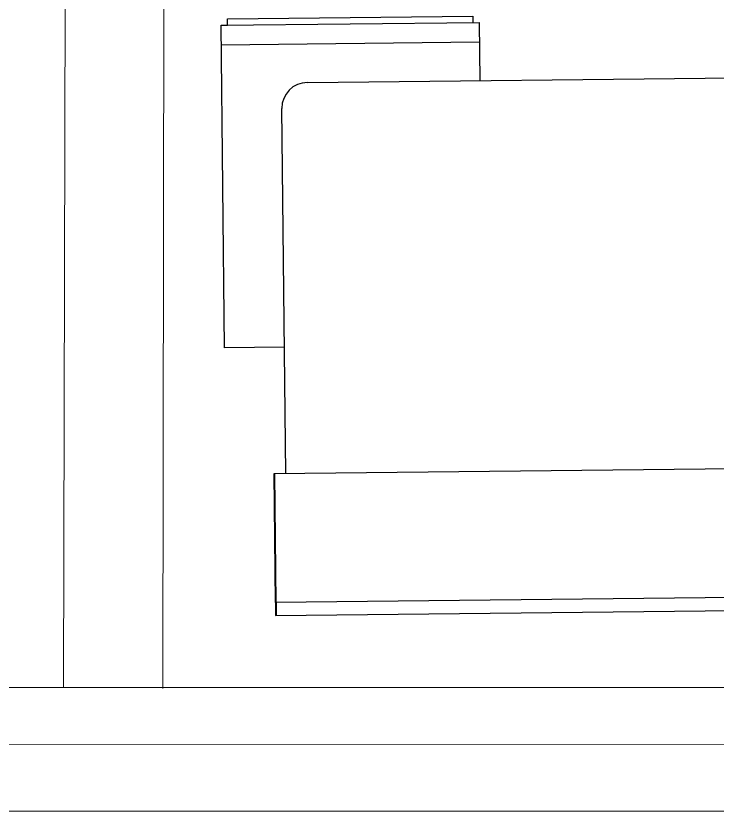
# Paper-space layout 'office1 floor1' of a CAD drawing. Header units: inches. Extents: x 0.3 to 10.8, y 1.4 to 4.2.
# Drawn here: x 8.9236 to 9.1491, y 1.9912 to 2.2469 of the extents above; entities that cross this region are included whole.
import ezdxf

# ---------------------------------------------------------------- set-up
doc = ezdxf.new("R2010")
doc.units = ezdxf.units.IN
doc.header["$MEASUREMENT"] = 0
doc.layers.get('0').update_dxf_attribs({"lineweight": 0})
doc.layers.add('WALL 1 100', color=250, linetype='Continuous', lineweight=9)
doc.layers.add('провода', color=1, linetype='Continuous', lineweight=5)

psp = doc.layouts.new('office1 floor1')

# ---------------------------------------------------------------- linework, layer by layer
at = {"color": 7, "linetype": 'ByBlock', "lineweight": -2}
for p, q in [((8.99162, 2.24595), (9.07049, 2.2468)), ((8.99164, 2.24387), (8.99162, 2.24595)), ((9.07049, 2.2468), (9.07051, 2.24472)), ((8.98957, 2.24385), (9.07259, 2.24475)), ((8.98957, 2.24385), (8.99164, 2.24387)), ((8.99069, 2.14008), (8.98957, 2.24385)), ((9.07259, 2.24475), (9.07279, 2.22609)), ((8.98964, 2.23762), (9.07265, 2.23852)), ((9.01732, 2.22549), (9.33278, 2.22889)), ((9.01037, 2.09976), (9.0091, 2.21709)), ((9.00993, 2.14029), (8.99069, 2.14008)), ((9.00662, 2.09972), (9.21416, 2.10196)), ((9.00707, 2.05821), (9.00662, 2.09972)), ((9.00719, 2.05821), (9.00674, 2.09972)), ((9.00726, 2.05814), (9.00681, 2.09965)), ((9.21461, 2.06046), (9.00707, 2.05821)), ((9.00707, 2.05821), (9.00711, 2.05406)), ((9.00711, 2.05406), (9.21465, 2.0563)), ((9.00719, 2.05821), (9.00723, 2.05406)), ((9.00726, 2.05814), (9.0073, 2.05399))]:
    psp.add_line(p, q, dxfattribs=at)
psp.add_arc((9.01741, 2.21718), 0.0083, 90.6192, 180.6192, dxfattribs=at)
at = {"layer": 'WALL 1 100', "color": 0}
for p, q in [((8.93985, 2.4325), (8.93886, 2.031)), ((8.97143, 2.4325), (8.97085, 2.03061)), ((10.76781, 2.03083), (5.8083, 2.03113)), ((10.80748, 1.99115), (5.8083, 1.99115))]:
    psp.add_line(p, q, dxfattribs=at)
at = {"layer": 'провода', "color": 1}
psp.add_line((7.34248, 2.0128), (10.78721, 2.01219), dxfattribs=at)

doc.saveas('drawing.dxf')
